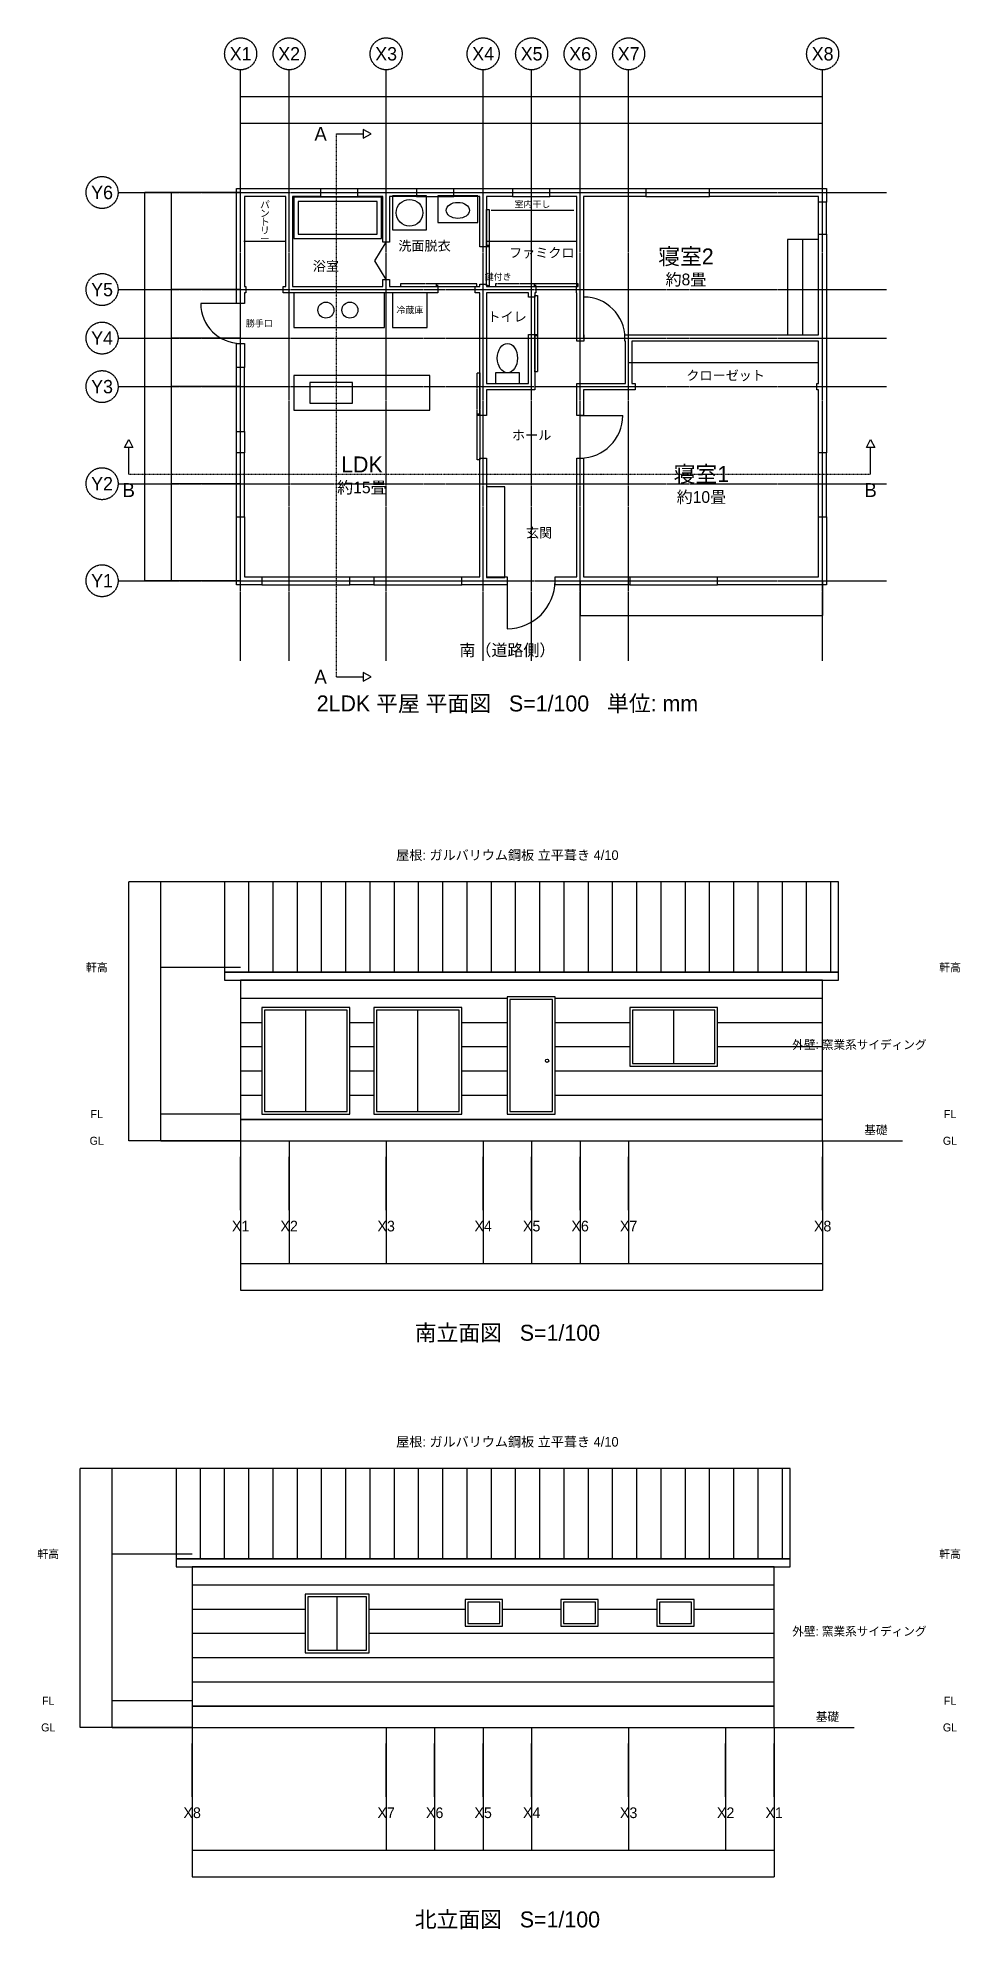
# Model space of a CAD drawing. Header units: millimetres. Extents: x -3806 to 42710, y -25289 to 10180.
# Drawn here: x -3806 to 13501, y -25283 to 10180 of the extents above; entities that cross this region are included whole.
import ezdxf
from ezdxf.enums import TextEntityAlignment as Align

# ---------------------------------------------------------------- set-up
doc = ezdxf.new("R2010")
doc.units = ezdxf.units.MM
for name, pattern in [('CENTER', [50.800000000000004, 31.75, -6.35, 6.35, -6.35]), ('DASHDOT', [25.4, 12.7, -6.35, 0, -6.35]), ('DASHED', [19.049999999999997, 12.7, -6.35])]:
    doc.linetypes.add(name, pattern=pattern)
for name, color, linetype in [('DIM', 2, 'CONTINUOUS'), ('DOOR', 3, 'CONTINUOUS'), ('ELEV', 7, 'CONTINUOUS'), ('ELEV_DETAIL', 8, 'CONTINUOUS'), ('ELEV_WINDOW', 4, 'CONTINUOUS'), ('FIXTURE', 8, 'CONTINUOUS'), ('GRID', 1, 'CENTER'), ('SECT_VIEW', 8, 'CONTINUOUS'), ('TEXT', 7, 'CONTINUOUS'), ('WALL', 7, 'CONTINUOUS'), ('WINDOW', 4, 'CONTINUOUS')]:
    doc.layers.add(name, color=color, linetype=linetype)
doc.styles.add('kst32b', font='kst32b')
doc.dimstyles.get("Standard").update_dxf_attribs({"dimtxt": 0.25, "dimasz": 0.175, "dimexe": 0.375, "dimexo": 0.125, "dimgap": 0.1, "dimtad": 0, "dimtoh": 1, "dimlfac": 100, "dimzin": 12, "dimdsep": 46, "dimcen": 0.09, "dimazin": 3, "dimtfac": 1, "dimtdec": 4, "dimtofl": 0, "dimtmove": 0, "dimatfit": 3, "dimfxl": 1, "dimtolj": 1, "dimtzin": 0, "dimarcsym": 0})

# ---------------------------------------------------------------- blocks, each defined once
blk = doc.blocks.new('*D1')
at = {"layer": 'DIM', "color": 0, "linetype": 'ByBlock', "lineweight": -2}
for p, q in [((7.654042494670958e-18, 7280.125), (2.296212748401287e-17, 8580.375)), ((0, 8580), (910, 8580)), ((910, 7280.125), (910, 8580.375))]:
    blk.add_line(p, q, dxfattribs=at)
for points in [[(0, 8580), (0.175, 8580.029139926044), (0.175, 8579.970860073956)], [(910, 8580), (909.825, 8579.970860073956), (909.825, 8580.029139926044)]]:
    blk.add_solid(points, dxfattribs=at)
at = {"layer": 'DIM', "color": 0, "linetype": 'CONTINUOUS', "lineweight": -2, "insert": (455, 8740), "char_height": 0.25, "width": 0.4444444444444754, "attachment_point": 5}
blk.add_mtext('910', dxfattribs=at)
blk = doc.blocks.new('*D2')
at = {"layer": 'DIM', "color": 0, "linetype": 'ByBlock', "lineweight": -2}
for p, q in [((910, 7280.125), (910, 8580.375)), ((910, 8580), (2730, 8580)), ((2730, 7280.125), (2730, 8580.375))]:
    blk.add_line(p, q, dxfattribs=at)
for points in [[(910, 8580), (910.175, 8580.029139926044), (910.175, 8579.970860073956)], [(2730, 8580), (2729.825, 8579.970860073956), (2729.825, 8580.029139926044)]]:
    blk.add_solid(points, dxfattribs=at)
at = {"layer": 'DIM', "color": 0, "linetype": 'CONTINUOUS', "lineweight": -2, "insert": (1820, 8740), "char_height": 0.25, "width": 0.7361111111111112, "attachment_point": 5}
blk.add_mtext('1,820', dxfattribs=at)
blk = doc.blocks.new('*D3')
at = {"layer": 'DIM', "color": 0, "linetype": 'ByBlock', "lineweight": -2}
for p, q in [((2730, 7280.125), (2730, 8580.375)), ((2730, 8580), (4550, 8580)), ((4550, 7280.125), (4550, 8580.375))]:
    blk.add_line(p, q, dxfattribs=at)
for points in [[(2730, 8580), (2730.175, 8580.029139926044), (2730.175, 8579.970860073956)], [(4550, 8580), (4549.825, 8579.970860073956), (4549.825, 8580.029139926044)]]:
    blk.add_solid(points, dxfattribs=at)
at = {"layer": 'DIM', "color": 0, "linetype": 'CONTINUOUS', "lineweight": -2, "insert": (3640, 8740), "char_height": 0.25, "width": 0.7361111111111112, "attachment_point": 5}
blk.add_mtext('1,820', dxfattribs=at)
blk = doc.blocks.new('*D4')
at = {"layer": 'DIM', "color": 0, "linetype": 'ByBlock', "lineweight": -2}
for p, q in [((4550, 7280.125), (4550, 8580.375)), ((4550, 8580), (5460, 8580)), ((5460, 7280.125), (5460, 8580.375))]:
    blk.add_line(p, q, dxfattribs=at)
for points in [[(4550, 8580), (4550.175, 8580.029139926044), (4550.175, 8579.970860073956)], [(5460, 8580), (5459.825, 8579.970860073956), (5459.825, 8580.029139926044)]]:
    blk.add_solid(points, dxfattribs=at)
at = {"layer": 'DIM', "color": 0, "linetype": 'CONTINUOUS', "lineweight": -2, "insert": (5005, 8740), "char_height": 0.25, "width": 0.4444444444444754, "attachment_point": 5}
blk.add_mtext('910', dxfattribs=at)
blk = doc.blocks.new('*D5')
at = {"layer": 'DIM', "color": 0, "linetype": 'ByBlock', "lineweight": -2}
for p, q in [((5460, 7280.125), (5460, 8580.375)), ((5460, 8580), (6370, 8580)), ((6370, 7280.125), (6370, 8580.375))]:
    blk.add_line(p, q, dxfattribs=at)
for points in [[(5460, 8580), (5460.175, 8580.029139926044), (5460.175, 8579.970860073956)], [(6370, 8580), (6369.825, 8579.970860073956), (6369.825, 8580.029139926044)]]:
    blk.add_solid(points, dxfattribs=at)
at = {"layer": 'DIM', "color": 0, "linetype": 'CONTINUOUS', "lineweight": -2, "insert": (5915, 8740), "char_height": 0.25, "width": 0.4444444444444754, "attachment_point": 5}
blk.add_mtext('910', dxfattribs=at)
blk = doc.blocks.new('*D6')
at = {"layer": 'DIM', "color": 0, "linetype": 'ByBlock', "lineweight": -2}
for p, q in [((6370, 7280.125), (6370, 8580.375)), ((6370, 8580), (7280, 8580)), ((7280, 7280.125), (7280, 8580.375))]:
    blk.add_line(p, q, dxfattribs=at)
for points in [[(6370, 8580), (6370.175, 8580.029139926044), (6370.175, 8579.970860073956)], [(7280, 8580), (7279.825, 8579.970860073956), (7279.825, 8580.029139926044)]]:
    blk.add_solid(points, dxfattribs=at)
at = {"layer": 'DIM', "color": 0, "linetype": 'CONTINUOUS', "lineweight": -2, "insert": (6825, 8740), "char_height": 0.25, "width": 0.4444444444444754, "attachment_point": 5}
blk.add_mtext('910', dxfattribs=at)
blk = doc.blocks.new('*D7')
at = {"layer": 'DIM', "color": 0, "linetype": 'ByBlock', "lineweight": -2}
for p, q in [((-0.125, 1820), (-1300.375, 1820)), ((-1300, 0), (-1300, 1820)), ((-0.125, 1.530808498934192e-17), (-1300.375, 4.592425496802574e-17))]:
    blk.add_line(p, q, dxfattribs=at)
for points in [[(-1300, 1820), (-1299.970860073956, 1819.825), (-1300.029139926044, 1819.825)], [(-1300, 0), (-1300.029139926044, 0.175), (-1299.970860073956, 0.175)]]:
    blk.add_solid(points, dxfattribs=at)
at = {"layer": 'DIM', "color": 0, "linetype": 'CONTINUOUS', "lineweight": -2, "insert": (-1460, 910), "char_height": 0.25, "width": 0.7361111111111112, "attachment_point": 5, "rotation": 90}
blk.add_mtext('1,820', dxfattribs=at)
blk = doc.blocks.new('*D8')
at = {"layer": 'DIM', "color": 0, "linetype": 'ByBlock', "lineweight": -2}
for p, q in [((-0.125, 3640), (-1300.375, 3640)), ((-1300, 1820), (-1300, 3640)), ((-0.125, 1820), (-1300.375, 1820))]:
    blk.add_line(p, q, dxfattribs=at)
for points in [[(-1300, 3640), (-1299.970860073956, 3639.825), (-1300.029139926044, 3639.825)], [(-1300, 1820), (-1300.029139926044, 1820.175), (-1299.970860073956, 1820.175)]]:
    blk.add_solid(points, dxfattribs=at)
at = {"layer": 'DIM', "color": 0, "linetype": 'CONTINUOUS', "lineweight": -2, "insert": (-1460, 2730), "char_height": 0.25, "width": 0.7361111111111112, "attachment_point": 5, "rotation": 90}
blk.add_mtext('1,820', dxfattribs=at)
blk = doc.blocks.new('*D9')
at = {"layer": 'DIM', "color": 0, "linetype": 'ByBlock', "lineweight": -2}
for p, q in [((-0.125, 4550), (-1300.375, 4550)), ((-1300, 3640), (-1300, 4550)), ((-0.125, 3640), (-1300.375, 3640))]:
    blk.add_line(p, q, dxfattribs=at)
for points in [[(-1300, 4550), (-1299.970860073956, 4549.825), (-1300.029139926044, 4549.825)], [(-1300, 3640), (-1300.029139926044, 3640.175), (-1299.970860073956, 3640.175)]]:
    blk.add_solid(points, dxfattribs=at)
at = {"layer": 'DIM', "color": 0, "linetype": 'CONTINUOUS', "lineweight": -2, "insert": (-1460, 4095), "char_height": 0.25, "width": 0.4444444444444754, "attachment_point": 5, "rotation": 90}
blk.add_mtext('910', dxfattribs=at)
blk = doc.blocks.new('*D10')
at = {"layer": 'DIM', "color": 0, "linetype": 'ByBlock', "lineweight": -2}
for p, q in [((-0.125, 5460), (-1300.375, 5460)), ((-1300, 4550), (-1300, 5460)), ((-0.125, 4550), (-1300.375, 4550))]:
    blk.add_line(p, q, dxfattribs=at)
for points in [[(-1300, 5460), (-1299.970860073956, 5459.825), (-1300.029139926044, 5459.825)], [(-1300, 4550), (-1300.029139926044, 4550.175), (-1299.970860073956, 4550.175)]]:
    blk.add_solid(points, dxfattribs=at)
at = {"layer": 'DIM', "color": 0, "linetype": 'CONTINUOUS', "lineweight": -2, "insert": (-1460, 5005), "char_height": 0.25, "width": 0.4444444444444754, "attachment_point": 5, "rotation": 90}
blk.add_mtext('910', dxfattribs=at)
blk = doc.blocks.new('*D11')
at = {"layer": 'DIM', "color": 0, "linetype": 'ByBlock', "lineweight": -2}
for p, q in [((-0.125, 7280), (-1300.375, 7280)), ((-1300, 5460), (-1300, 7280)), ((-0.125, 5460), (-1300.375, 5460))]:
    blk.add_line(p, q, dxfattribs=at)
for points in [[(-1300, 7280), (-1299.970860073956, 7279.825), (-1300.029139926044, 7279.825)], [(-1300, 5460), (-1300.029139926044, 5460.175), (-1299.970860073956, 5460.175)]]:
    blk.add_solid(points, dxfattribs=at)
at = {"layer": 'DIM', "color": 0, "linetype": 'CONTINUOUS', "lineweight": -2, "insert": (-1460, 6370), "char_height": 0.25, "width": 0.7361111111111112, "attachment_point": 5, "rotation": 90}
blk.add_mtext('1,820', dxfattribs=at)
blk = doc.blocks.new('*D12')
at = {"layer": 'DIM', "color": 0, "linetype": 'ByBlock', "lineweight": -2}
for p, q in [((-0.125, 7280), (-1800.375, 7280)), ((-1800, 0), (-1800, 7280)), ((-0.125, 1.530808498934192e-17), (-1800.375, 4.592425496802574e-17))]:
    blk.add_line(p, q, dxfattribs=at)
for points in [[(-1800, 7280), (-1799.970860073956, 7279.825), (-1800.029139926044, 7279.825)], [(-1800, 0), (-1800.029139926044, 0.175), (-1799.970860073956, 0.175)]]:
    blk.add_solid(points, dxfattribs=at)
at = {"layer": 'DIM', "color": 0, "linetype": 'CONTINUOUS', "lineweight": -2, "insert": (-1960, 3640), "char_height": 0.25, "width": 0.7916666666666665, "attachment_point": 5, "rotation": 90}
blk.add_mtext('7,280', dxfattribs=at)
blk = doc.blocks.new('*D13')
at = {"layer": 'DIM', "color": 0, "linetype": 'ByBlock', "lineweight": -2}
for p, q in [((-2.296212748401287e-17, -10500.125), (-6.888638245203862e-17, -12800.375)), ((910, -10500.125), (910, -12800.375)), ((0, -12800), (910, -12800))]:
    blk.add_line(p, q, dxfattribs=at)
for points in [[(0, -12800), (0.175, -12799.97086007396), (0.175, -12800.02913992604)], [(910, -12800), (909.825, -12800.02913992604), (909.825, -12799.97086007396)]]:
    blk.add_solid(points, dxfattribs=at)
at = {"layer": 'DIM', "color": 0, "linetype": 'CONTINUOUS', "lineweight": -2, "insert": (455, -12640), "char_height": 0.25, "width": 0.4444444444444754, "attachment_point": 5}
blk.add_mtext('910', dxfattribs=at)
blk = doc.blocks.new('*D14')
at = {"layer": 'DIM', "color": 0, "linetype": 'ByBlock', "lineweight": -2}
for p, q in [((910, -10500.125), (910, -12800.375)), ((2730, -10500.125), (2730, -12800.375)), ((910, -12800), (2730, -12800))]:
    blk.add_line(p, q, dxfattribs=at)
for points in [[(910, -12800), (910.175, -12799.97086007396), (910.175, -12800.02913992604)], [(2730, -12800), (2729.825, -12800.02913992604), (2729.825, -12799.97086007396)]]:
    blk.add_solid(points, dxfattribs=at)
at = {"layer": 'DIM', "color": 0, "linetype": 'CONTINUOUS', "lineweight": -2, "insert": (1820, -12640), "char_height": 0.25, "width": 0.7361111111111112, "attachment_point": 5}
blk.add_mtext('1,820', dxfattribs=at)
blk = doc.blocks.new('*D15')
at = {"layer": 'DIM', "color": 0, "linetype": 'ByBlock', "lineweight": -2}
for p, q in [((2730, -10500.125), (2730, -12800.375)), ((4550, -10500.125), (4550, -12800.375)), ((2730, -12800), (4550, -12800))]:
    blk.add_line(p, q, dxfattribs=at)
for points in [[(2730, -12800), (2730.175, -12799.97086007396), (2730.175, -12800.02913992604)], [(4550, -12800), (4549.825, -12800.02913992604), (4549.825, -12799.97086007396)]]:
    blk.add_solid(points, dxfattribs=at)
at = {"layer": 'DIM', "color": 0, "linetype": 'CONTINUOUS', "lineweight": -2, "insert": (3640, -12640), "char_height": 0.25, "width": 0.7361111111111112, "attachment_point": 5}
blk.add_mtext('1,820', dxfattribs=at)
blk = doc.blocks.new('*D16')
at = {"layer": 'DIM', "color": 0, "linetype": 'ByBlock', "lineweight": -2}
for p, q in [((4550, -10500.125), (4550, -12800.375)), ((5460, -10500.125), (5460, -12800.375)), ((4550, -12800), (5460, -12800))]:
    blk.add_line(p, q, dxfattribs=at)
for points in [[(4550, -12800), (4550.175, -12799.97086007396), (4550.175, -12800.02913992604)], [(5460, -12800), (5459.825, -12800.02913992604), (5459.825, -12799.97086007396)]]:
    blk.add_solid(points, dxfattribs=at)
at = {"layer": 'DIM', "color": 0, "linetype": 'CONTINUOUS', "lineweight": -2, "insert": (5005, -12640), "char_height": 0.25, "width": 0.4444444444444754, "attachment_point": 5}
blk.add_mtext('910', dxfattribs=at)
blk = doc.blocks.new('*D17')
at = {"layer": 'DIM', "color": 0, "linetype": 'ByBlock', "lineweight": -2}
for p, q in [((5460, -10500.125), (5460, -12800.375)), ((6370, -10500.125), (6370, -12800.375)), ((5460, -12800), (6370, -12800))]:
    blk.add_line(p, q, dxfattribs=at)
for points in [[(5460, -12800), (5460.175, -12799.97086007396), (5460.175, -12800.02913992604)], [(6370, -12800), (6369.825, -12800.02913992604), (6369.825, -12799.97086007396)]]:
    blk.add_solid(points, dxfattribs=at)
at = {"layer": 'DIM', "color": 0, "linetype": 'CONTINUOUS', "lineweight": -2, "insert": (5915, -12640), "char_height": 0.25, "width": 0.4444444444444754, "attachment_point": 5}
blk.add_mtext('910', dxfattribs=at)
blk = doc.blocks.new('*D18')
at = {"layer": 'DIM', "color": 0, "linetype": 'ByBlock', "lineweight": -2}
for p, q in [((6370, -10500.125), (6370, -12800.375)), ((7280, -10500.125), (7280, -12800.375)), ((6370, -12800), (7280, -12800))]:
    blk.add_line(p, q, dxfattribs=at)
for points in [[(6370, -12800), (6370.175, -12799.97086007396), (6370.175, -12800.02913992604)], [(7280, -12800), (7279.825, -12800.02913992604), (7279.825, -12799.97086007396)]]:
    blk.add_solid(points, dxfattribs=at)
at = {"layer": 'DIM', "color": 0, "linetype": 'CONTINUOUS', "lineweight": -2, "insert": (6825, -12640), "char_height": 0.25, "width": 0.4444444444444754, "attachment_point": 5}
blk.add_mtext('910', dxfattribs=at)
blk = doc.blocks.new('*D19')
at = {"layer": 'DIM', "color": 0, "linetype": 'ByBlock', "lineweight": -2}
for p, q in [((-0.125, -10000), (-1500.375, -10000)), ((-1500, -10500), (-1500, -10000)), ((-0.125, -10500), (-1500.375, -10500))]:
    blk.add_line(p, q, dxfattribs=at)
for points in [[(-1500, -10000), (-1499.970860073956, -10000.175), (-1500.029139926044, -10000.175)], [(-1500, -10500), (-1500.029139926044, -10499.825), (-1499.970860073956, -10499.825)]]:
    blk.add_solid(points, dxfattribs=at)
at = {"layer": 'DIM', "color": 0, "linetype": 'CONTINUOUS', "lineweight": -2, "insert": (-1660.375, -10250), "char_height": 0.25, "width": 0.5000000000000155, "attachment_point": 5, "rotation": 90}
blk.add_mtext('500', dxfattribs=at)
blk = doc.blocks.new('*D20')
at = {"layer": 'DIM', "color": 0, "linetype": 'ByBlock', "lineweight": -2}
for p, q in [((-0.125, -7250), (-1500.375, -7250)), ((-1500, -10000), (-1500, -7250)), ((-0.125, -10000), (-1500.375, -10000))]:
    blk.add_line(p, q, dxfattribs=at)
for points in [[(-1500, -7250), (-1499.970860073956, -7250.175), (-1500.029139926044, -7250.175)], [(-1500, -10000), (-1500.029139926044, -9999.825), (-1499.970860073956, -9999.825)]]:
    blk.add_solid(points, dxfattribs=at)
at = {"layer": 'DIM', "color": 0, "linetype": 'CONTINUOUS', "lineweight": -2, "insert": (-1660, -8625), "char_height": 0.25, "width": 0.7916666666666821, "attachment_point": 5, "rotation": 90}
blk.add_mtext('2,750', dxfattribs=at)
blk = doc.blocks.new('*D21')
at = {"layer": 'DIM', "color": 0, "linetype": 'ByBlock', "lineweight": -2}
for p, q in [((-0.125, -5644), (-1500.375, -5644)), ((-1500, -7250), (-1500, -5644)), ((-0.125, -7250), (-1500.375, -7250))]:
    blk.add_line(p, q, dxfattribs=at)
for points in [[(-1500, -5644), (-1499.970860073956, -5644.175), (-1500.029139926044, -5644.175)], [(-1500, -7250), (-1500.029139926044, -7249.825), (-1499.970860073956, -7249.825)]]:
    blk.add_solid(points, dxfattribs=at)
at = {"layer": 'DIM', "color": 0, "linetype": 'CONTINUOUS', "lineweight": -2, "insert": (-1660, -6447), "char_height": 0.25, "width": 0.7361111111111422, "attachment_point": 5, "rotation": 90}
blk.add_mtext('1,606', dxfattribs=at)
blk = doc.blocks.new('*D22')
at = {"layer": 'DIM', "color": 0, "linetype": 'ByBlock', "lineweight": -2}
for p, q in [((-0.125, -5644), (-2100.375, -5644)), ((-2100, -10500), (-2100, -5644)), ((-0.125, -10500), (-2100.375, -10500))]:
    blk.add_line(p, q, dxfattribs=at)
for points in [[(-2100, -5644), (-2099.970860073956, -5644.175), (-2100.029139926044, -5644.175)], [(-2100, -10500), (-2100.029139926044, -10499.825), (-2099.970860073956, -10499.825)]]:
    blk.add_solid(points, dxfattribs=at)
at = {"layer": 'DIM', "color": 0, "linetype": 'CONTINUOUS', "lineweight": -2, "insert": (-2260, -8072), "char_height": 0.25, "width": 0.8194444444444755, "attachment_point": 5, "rotation": 90}
blk.add_mtext('4,856', dxfattribs=at)
blk = doc.blocks.new('*D23')
at = {"layer": 'DIM', "color": 0, "linetype": 'ByBlock', "lineweight": -2}
for p, q in [((2730, -21500.125), (2730, -23800.375)), ((3640, -21500.125), (3640, -23800.375)), ((2730, -23800), (3640, -23800))]:
    blk.add_line(p, q, dxfattribs=at)
for points in [[(2730, -23800), (2730.175, -23799.97086007395), (2730.175, -23800.02913992605)], [(3640, -23800), (3639.825, -23800.02913992605), (3639.825, -23799.97086007395)]]:
    blk.add_solid(points, dxfattribs=at)
at = {"layer": 'DIM', "color": 0, "linetype": 'CONTINUOUS', "lineweight": -2, "insert": (3185, -23640), "char_height": 0.25, "width": 0.4444444444444754, "attachment_point": 5}
blk.add_mtext('910', dxfattribs=at)
blk = doc.blocks.new('*D24')
at = {"layer": 'DIM', "color": 0, "linetype": 'ByBlock', "lineweight": -2}
for p, q in [((3640, -21500.125), (3640, -23800.375)), ((4550, -21500.125), (4550, -23800.375)), ((3640, -23800), (4550, -23800))]:
    blk.add_line(p, q, dxfattribs=at)
for points in [[(3640, -23800), (3640.175, -23799.97086007395), (3640.175, -23800.02913992605)], [(4550, -23800), (4549.825, -23800.02913992605), (4549.825, -23799.97086007395)]]:
    blk.add_solid(points, dxfattribs=at)
at = {"layer": 'DIM', "color": 0, "linetype": 'CONTINUOUS', "lineweight": -2, "insert": (4095, -23640), "char_height": 0.25, "width": 0.4444444444444754, "attachment_point": 5}
blk.add_mtext('910', dxfattribs=at)
blk = doc.blocks.new('*D25')
at = {"layer": 'DIM', "color": 0, "linetype": 'ByBlock', "lineweight": -2}
for p, q in [((4550, -21500.125), (4550, -23800.375)), ((5460, -21500.125), (5460, -23800.375)), ((4550, -23800), (5460, -23800))]:
    blk.add_line(p, q, dxfattribs=at)
for points in [[(4550, -23800), (4550.175, -23799.97086007395), (4550.175, -23800.02913992605)], [(5460, -23800), (5459.825, -23800.02913992605), (5459.825, -23799.97086007395)]]:
    blk.add_solid(points, dxfattribs=at)
at = {"layer": 'DIM', "color": 0, "linetype": 'CONTINUOUS', "lineweight": -2, "insert": (5005, -23640), "char_height": 0.25, "width": 0.4444444444444754, "attachment_point": 5}
blk.add_mtext('910', dxfattribs=at)
blk = doc.blocks.new('*D26')
at = {"layer": 'DIM', "color": 0, "linetype": 'ByBlock', "lineweight": -2}
for p, q in [((5460, -21500.125), (5460, -23800.375)), ((7280, -21500.125), (7280, -23800.375)), ((5460, -23800), (7280, -23800))]:
    blk.add_line(p, q, dxfattribs=at)
for points in [[(5460, -23800), (5460.175, -23799.97086007395), (5460.175, -23800.02913992605)], [(7280, -23800), (7279.825, -23800.02913992605), (7279.825, -23799.97086007395)]]:
    blk.add_solid(points, dxfattribs=at)
at = {"layer": 'DIM', "color": 0, "linetype": 'CONTINUOUS', "lineweight": -2, "insert": (6370, -23640), "char_height": 0.25, "width": 0.7361111111111112, "attachment_point": 5}
blk.add_mtext('1,820', dxfattribs=at)
blk = doc.blocks.new('*D27')
at = {"layer": 'DIM', "color": 0, "linetype": 'ByBlock', "lineweight": -2}
for p, q in [((7280, -21500.125), (7280, -23800.375)), ((9100, -21500.125), (9100, -23800.375)), ((7280, -23800), (9100, -23800))]:
    blk.add_line(p, q, dxfattribs=at)
for points in [[(7280, -23800), (7280.175, -23799.97086007395), (7280.175, -23800.02913992605)], [(9100, -23800), (9099.825, -23800.02913992605), (9099.825, -23799.97086007395)]]:
    blk.add_solid(points, dxfattribs=at)
at = {"layer": 'DIM', "color": 0, "linetype": 'CONTINUOUS', "lineweight": -2, "insert": (8190, -23640), "char_height": 0.25, "width": 0.7361111111111112, "attachment_point": 5}
blk.add_mtext('1,820', dxfattribs=at)
blk = doc.blocks.new('*D28')
at = {"layer": 'DIM', "color": 0, "linetype": 'ByBlock', "lineweight": -2}
for p, q in [((9100, -21500.125), (9100, -23800.375)), ((10010, -21500.125), (10010, -23800.375)), ((9100, -23800), (10010, -23800))]:
    blk.add_line(p, q, dxfattribs=at)
for points in [[(9100, -23800), (9100.175, -23799.97086007395), (9100.175, -23800.02913992605)], [(10010, -23800), (10009.825, -23800.02913992605), (10009.825, -23799.97086007395)]]:
    blk.add_solid(points, dxfattribs=at)
at = {"layer": 'DIM', "color": 0, "linetype": 'CONTINUOUS', "lineweight": -2, "insert": (9555, -23640), "char_height": 0.25, "width": 0.4444444444444754, "attachment_point": 5}
blk.add_mtext('910', dxfattribs=at)
blk = doc.blocks.new('*D71')
at = {"layer": 'DIM', "color": 0, "linetype": 'ByBlock', "lineweight": -2}
for p, q in [((-910.125, -21000), (-2410.375, -21000)), ((-2410, -21500), (-2410, -21000)), ((-910.125, -21500), (-2410.375, -21500))]:
    blk.add_line(p, q, dxfattribs=at)
for points in [[(-2410, -21000), (-2409.970860073956, -21000.175), (-2410.029139926044, -21000.175)], [(-2410, -21500), (-2410.029139926044, -21499.825), (-2409.970860073956, -21499.825)]]:
    blk.add_solid(points, dxfattribs=at)
at = {"layer": 'DIM', "color": 0, "linetype": 'CONTINUOUS', "lineweight": -2, "insert": (-2410.225, -21250), "char_height": 0.25, "width": 0.5000000000000155, "attachment_point": 5, "rotation": 90}
blk.add_mtext('500', dxfattribs=at)
blk = doc.blocks.new('*D72')
at = {"layer": 'DIM', "color": 0, "linetype": 'ByBlock', "lineweight": -2}
for p, q in [((-910.125, -18250), (-2410.375, -18250)), ((-2410, -21000), (-2410, -18250)), ((-910.125, -21000), (-2410.375, -21000))]:
    blk.add_line(p, q, dxfattribs=at)
for points in [[(-2410, -18250), (-2409.970860073956, -18250.175), (-2410.029139926044, -18250.175)], [(-2410, -21000), (-2410.029139926044, -20999.825), (-2409.970860073956, -20999.825)]]:
    blk.add_solid(points, dxfattribs=at)
at = {"layer": 'DIM', "color": 0, "linetype": 'CONTINUOUS', "lineweight": -2, "insert": (-2410.225, -19625), "char_height": 0.25, "width": 0.7916666666666821, "attachment_point": 5, "rotation": 90}
blk.add_mtext('2,750', dxfattribs=at)
blk = doc.blocks.new('*D73')
at = {"layer": 'DIM', "color": 0, "linetype": 'ByBlock', "lineweight": -2}
for p, q in [((-910.125, -16644), (-2410.375, -16644)), ((-2410, -18250), (-2410, -16644)), ((-910.125, -18250), (-2410.375, -18250))]:
    blk.add_line(p, q, dxfattribs=at)
for points in [[(-2410, -16644), (-2409.970860073956, -16644.175), (-2410.029139926044, -16644.175)], [(-2410, -18250), (-2410.029139926044, -18249.825), (-2409.970860073956, -18249.825)]]:
    blk.add_solid(points, dxfattribs=at)
at = {"layer": 'DIM', "color": 0, "linetype": 'CONTINUOUS', "lineweight": -2, "insert": (-2410.225, -17447), "char_height": 0.25, "width": 0.7361111111111422, "attachment_point": 5, "rotation": 90}
blk.add_mtext('1,606', dxfattribs=at)
blk = doc.blocks.new('*D74')
at = {"layer": 'DIM', "color": 0, "linetype": 'ByBlock', "lineweight": -2}
for p, q in [((-910.125, -16644), (-3010.375, -16644)), ((-3010, -21500), (-3010, -16644)), ((-910.125, -21500), (-3010.375, -21500))]:
    blk.add_line(p, q, dxfattribs=at)
for points in [[(-3010, -16644), (-3009.970860073956, -16644.175), (-3010.029139926044, -16644.175)], [(-3010, -21500), (-3010.029139926044, -21499.825), (-3009.970860073956, -21499.825)]]:
    blk.add_solid(points, dxfattribs=at)
at = {"layer": 'DIM', "color": 0, "linetype": 'CONTINUOUS', "lineweight": -2, "insert": (-3010.225, -19072), "char_height": 0.25, "width": 0.8194444444444755, "attachment_point": 5, "rotation": 90}
blk.add_mtext('4,856', dxfattribs=at)
blk = doc.blocks.new('*D75')
at = {"layer": 'DIM', "color": 0, "linetype": 'ByBlock', "lineweight": -2}
for p, q in [((7280, 7280.125), (7280, 8580.375)), ((7280, 8580), (10920, 8580)), ((10920, 7280.125), (10920, 8580.375))]:
    blk.add_line(p, q, dxfattribs=at)
for points in [[(7280, 8580), (7280.175, 8580.029139926044), (7280.175, 8579.970860073956)], [(10920, 8580), (10919.825, 8579.970860073956), (10919.825, 8580.029139926044)]]:
    blk.add_solid(points, dxfattribs=at)
at = {"layer": 'DIM', "color": 0, "linetype": 'CONTINUOUS', "lineweight": -2, "insert": (9100, 8580.225), "char_height": 0.25, "width": 0.8194444444444753, "attachment_point": 5}
blk.add_mtext('3,640', dxfattribs=at)
blk = doc.blocks.new('*D76')
at = {"layer": 'DIM', "color": 0, "linetype": 'ByBlock', "lineweight": -2}
for p, q in [((7.654042494670958e-18, 7280.125), (2.296212748401287e-17, 9080.375)), ((0, 9080), (10920, 9080)), ((10920, 7280.125), (10920, 9080.375))]:
    blk.add_line(p, q, dxfattribs=at)
for points in [[(0, 9080), (0.175, 9080.029139926044), (0.175, 9079.970860073956)], [(10920, 9080), (10919.825, 9079.970860073956), (10919.825, 9080.029139926044)]]:
    blk.add_solid(points, dxfattribs=at)
at = {"layer": 'DIM', "color": 0, "linetype": 'CONTINUOUS', "lineweight": -2, "insert": (5460, 9080.225), "char_height": 0.25, "width": 0.9305555555555711, "attachment_point": 5}
blk.add_mtext('10,920', dxfattribs=at)
blk = doc.blocks.new('*D77')
at = {"layer": 'DIM', "color": 0, "linetype": 'ByBlock', "lineweight": -2}
for p, q in [((7280, -10500.125), (7280, -12800.375)), ((10920, -10500.125), (10920, -12800.375)), ((7280, -12800), (10920, -12800))]:
    blk.add_line(p, q, dxfattribs=at)
for points in [[(7280, -12800), (7280.175, -12799.97086007396), (7280.175, -12800.02913992604)], [(10920, -12800), (10919.825, -12800.02913992604), (10919.825, -12799.97086007396)]]:
    blk.add_solid(points, dxfattribs=at)
at = {"layer": 'DIM', "color": 0, "linetype": 'CONTINUOUS', "lineweight": -2, "insert": (9100, -12799.775), "char_height": 0.25, "width": 0.8194444444444753, "attachment_point": 5}
blk.add_mtext('3,640', dxfattribs=at)
blk = doc.blocks.new('*D78')
at = {"layer": 'DIM', "color": 0, "linetype": 'ByBlock', "lineweight": -2}
for p, q in [((-2.296212748401287e-17, -10500.125), (-6.888638245203862e-17, -13300.375)), ((10920, -10500.125), (10920, -13300.375)), ((0, -13300), (10920, -13300))]:
    blk.add_line(p, q, dxfattribs=at)
for points in [[(0, -13300), (0.175, -13299.97086007396), (0.175, -13300.02913992604)], [(10920, -13300), (10919.825, -13300.02913992604), (10919.825, -13299.97086007396)]]:
    blk.add_solid(points, dxfattribs=at)
at = {"layer": 'DIM', "color": 0, "linetype": 'CONTINUOUS', "lineweight": -2, "insert": (5460, -13299.775), "char_height": 0.25, "width": 0.9305555555555711, "attachment_point": 5}
blk.add_mtext('10,920', dxfattribs=at)
blk = doc.blocks.new('*D79')
at = {"layer": 'DIM', "color": 0, "linetype": 'ByBlock', "lineweight": -2}
for p, q in [((-910, -21500.125), (-910, -23800.375)), ((2730, -21500.125), (2730, -23800.375)), ((-910, -23800), (2730, -23800))]:
    blk.add_line(p, q, dxfattribs=at)
for points in [[(-910, -23800), (-909.825, -23799.97086007395), (-909.825, -23800.02913992605)], [(2730, -23800), (2729.825, -23800.02913992605), (2729.825, -23799.97086007395)]]:
    blk.add_solid(points, dxfattribs=at)
at = {"layer": 'DIM', "color": 0, "linetype": 'CONTINUOUS', "lineweight": -2, "insert": (910, -23799.775), "char_height": 0.25, "width": 0.8194444444444753, "attachment_point": 5}
blk.add_mtext('3,640', dxfattribs=at)
blk = doc.blocks.new('*D80')
at = {"layer": 'DIM', "color": 0, "linetype": 'ByBlock', "lineweight": -2}
for p, q in [((-910, -21500.125), (-910, -24300.375)), ((10010, -21500.125), (10010, -24300.375)), ((-910, -24300), (10010, -24300))]:
    blk.add_line(p, q, dxfattribs=at)
for points in [[(-910, -24300), (-909.825, -24299.97086007395), (-909.825, -24300.02913992605)], [(10010, -24300), (10009.825, -24300.02913992605), (10009.825, -24299.97086007395)]]:
    blk.add_solid(points, dxfattribs=at)
at = {"layer": 'DIM', "color": 0, "linetype": 'CONTINUOUS', "lineweight": -2, "insert": (4550, -24299.775), "char_height": 0.25, "width": 0.9305555555555711, "attachment_point": 5}
blk.add_mtext('10,920', dxfattribs=at)
blk = doc.blocks.new('*D83')
at = {"layer": 'DIM', "color": 0, "linetype": 'ByBlock', "lineweight": -2}
for p, q in [((6370, -0.125), (6370, -650.375)), ((10920, -0.125), (10920, -650.375)), ((6370, -650), (10920, -650))]:
    blk.add_line(p, q, dxfattribs=at)
for points in [[(6370, -650), (6370.175, -649.9708600739559), (6370.175, -650.0291399260441)], [(10920, -650), (10919.825, -650.0291399260441), (10919.825, -649.9708600739559)]]:
    blk.add_solid(points, dxfattribs=at)
at = {"layer": 'DIM', "color": 0, "linetype": 'CONTINUOUS', "lineweight": -2, "insert": (8645, -649.775), "char_height": 0.25, "width": 0.8194444444444755, "attachment_point": 5}
blk.add_mtext('4,550', dxfattribs=at)

msp = doc.modelspace()

# ---------------------------------------------------------------- linework, layer by layer
at = {"layer": 'DOOR'}
for p, q in [((6440, 4550), (6440, 5320)), ((0, 5200), (-750, 5200)), ((6370, 3100), (7170, 3100)), ((5000, 0), (5000, -900))]:
    msp.add_line(p, q, dxfattribs=at)
at = {"layer": 'DOOR', "linetype": 'DASHED'}
for points in [[(4610, 6260), (4610, 6960), (4660, 6960), (4660, 6260)], [(3000, 5520), (3700, 5520), (3700, 5570), (3000, 5570)], [(4780, 5520), (5540, 5520), (5540, 5570), (4780, 5570)], [(5520, 3920), (5520, 4620), (5570, 4620), (5570, 3920)], [(4440, 3100), (4440, 3900), (4490, 3900), (4490, 3100)]]:
    msp.add_lwpolyline(points, close=True, dxfattribs=at)
at = {"layer": 'DOOR'}
msp.add_lwpolyline([(2730, 5650), (2520, 6000), (2730, 6350)], dxfattribs=at)
at = {"layer": 'DOOR', "linetype": 'CONTINUOUS'}
for points in [[(4610, 5530), (4610, 6290), (4660, 6290), (4660, 5530)], [(3670, 5520), (4430, 5520), (4430, 5570), (3670, 5570)], [(5510, 5520), (6330, 5520), (6330, 5570), (5510, 5570)], [(5520, 4590), (5520, 5350), (5570, 5350), (5570, 4590)], [(4440, 2270), (4440, 3130), (4490, 3130), (4490, 2270)]]:
    msp.add_lwpolyline(points, close=True, dxfattribs=at)
at = {"layer": 'DOOR'}
for centre, radius, start, end in [((6440, 4550), 770, 0, 90), ((0, 5200), 750, 180, 270), ((6370, 3100), 800, 270, 360), ((5000, 0), 900, 270, 360)]:
    msp.add_arc(centre, radius, start, end, dxfattribs=at)
at = {"layer": 'ELEV'}
for p, q in [((-1500, -10500), (12420, -10500)), ((-2410, -21500), (11510, -21500))]:
    msp.add_line(p, q, dxfattribs=at)
for points in [[(-300, -7340), (11220, -7340), (11220, -5644), (-300, -5644)], [(-300, -7490), (11220, -7490), (11220, -7340), (-300, -7340)], [(0, -10100), (10920, -10100), (10920, -7490), (0, -7490)], [(0, -10500), (10920, -10500), (10920, -10100), (0, -10100)], [(-1210, -18340), (10310, -18340), (10310, -16644), (-1210, -16644)], [(-1210, -18490), (10310, -18490), (10310, -18340), (-1210, -18340)], [(-910, -21100), (10010, -21100), (10010, -18490), (-910, -18490)], [(-910, -21500), (10010, -21500), (10010, -21100), (-910, -21100)]]:
    msp.add_lwpolyline(points, close=True, dxfattribs=at)
at = {"layer": 'ELEV_DETAIL'}
for p, q in [((155, -7340), (155, -5644)), ((610, -7340), (610, -5644)), ((1065, -7340), (1065, -5644)), ((1520, -7340), (1520, -5644)), ((1975, -7340), (1975, -5644)), ((2430, -7340), (2430, -5644)), ((2885, -7340), (2885, -5644)), ((3340, -7340), (3340, -5644)), ((3795, -7340), (3795, -5644)), ((4250, -7340), (4250, -5644)), ((4705, -7340), (4705, -5644)), ((5160, -7340), (5160, -5644)), ((5615, -7340), (5615, -5644)), ((6070, -7340), (6070, -5644)), ((6525, -7340), (6525, -5644)), ((6980, -7340), (6980, -5644)), ((7435, -7340), (7435, -5644)), ((7890, -7340), (7890, -5644)), ((8345, -7340), (8345, -5644)), ((8800, -7340), (8800, -5644)), ((9255, -7340), (9255, -5644)), ((9710, -7340), (9710, -5644)), ((11075, -7340), (11075, -5644)), ((0, -7825), (5000, -7825)), ((5900, -7825), (10920, -7825)), ((0, -8280), (400, -8280)), ((2050, -8280), (2500, -8280)), ((4150, -8280), (5000, -8280)), ((5900, -8280), (7300, -8280)), ((8950, -8280), (10920, -8280)), ((0, -8735), (400, -8735)), ((2050, -8735), (2500, -8735)), ((4150, -8735), (5000, -8735)), ((5900, -8735), (7300, -8735)), ((8950, -8735), (10920, -8735)), ((0, -9190), (400, -9190)), ((2050, -9190), (2500, -9190)), ((4150, -9190), (5000, -9190)), ((5900, -9190), (10920, -9190)), ((0, -9645), (400, -9645)), ((2050, -9645), (2500, -9645)), ((4150, -9645), (5000, -9645)), ((5900, -9645), (10920, -9645)), ((155, -18340), (155, -16644)), ((610, -18340), (610, -16644)), ((1065, -18340), (1065, -16644)), ((1520, -18340), (1520, -16644)), ((1975, -18340), (1975, -16644)), ((2430, -18340), (2430, -16644)), ((2885, -18340), (2885, -16644)), ((3340, -18340), (3340, -16644)), ((3795, -18340), (3795, -16644)), ((4250, -18340), (4250, -16644)), ((4705, -18340), (4705, -16644)), ((5160, -18340), (5160, -16644)), ((5615, -18340), (5615, -16644)), ((6070, -18340), (6070, -16644)), ((6525, -18340), (6525, -16644)), ((6980, -18340), (6980, -16644)), ((7435, -18340), (7435, -16644)), ((7890, -18340), (7890, -16644)), ((8345, -18340), (8345, -16644)), ((8800, -18340), (8800, -16644)), ((9255, -18340), (9255, -16644)), ((9710, -18340), (9710, -16644)), ((10165, -18340), (10165, -16644)), ((-910, -18825), (10010, -18825)), ((-910, -19280), (1210, -19280)), ((2410, -19280), (4210, -19280)), ((4910, -19280), (6010, -19280)), ((6710, -19280), (7810, -19280)), ((8510, -19280), (10010, -19280)), ((-910, -19735), (1210, -19735)), ((2410, -19735), (10010, -19735)), ((-910, -20190), (10010, -20190)), ((-910, -20645), (10010, -20645))]:
    msp.add_line(p, q, dxfattribs=at)
at = {"layer": 'ELEV_DETAIL', "color": 7}
for p, q in [((10165, -7340), (10165, -5644)), ((10620, -7340), (10620, -5644)), ((-755, -18340), (-755, -16644)), ((-300, -18340), (-300, -16644))]:
    msp.add_line(p, q, dxfattribs=at)
at = {"layer": 'ELEV_WINDOW'}
for p, q in [((1225, -9950), (1225, -8050)), ((3325, -9950), (3325, -8050)), ((8125, -9050), (8125, -8050)), ((1810, -20050), (1810, -19050))]:
    msp.add_line(p, q, dxfattribs=at)
for points in [[(5000, -10000), (5900, -10000), (5900, -7800), (5000, -7800)], [(400, -10000), (2050, -10000), (2050, -8000), (400, -8000)], [(450, -9950), (2000, -9950), (2000, -8050), (450, -8050)], [(2500, -10000), (4150, -10000), (4150, -8000), (2500, -8000)], [(2550, -9950), (4100, -9950), (4100, -8050), (2550, -8050)], [(5050, -9950), (5850, -9950), (5850, -7850), (5050, -7850)], [(7300, -9100), (8950, -9100), (8950, -8000), (7300, -8000)], [(7350, -9050), (8900, -9050), (8900, -8050), (7350, -8050)], [(1210, -20100), (2410, -20100), (2410, -19000), (1210, -19000)], [(1260, -20050), (2360, -20050), (2360, -19050), (1260, -19050)], [(4210, -19600), (4910, -19600), (4910, -19100), (4210, -19100)], [(6010, -19600), (6710, -19600), (6710, -19100), (6010, -19100)], [(7810, -19600), (8510, -19600), (8510, -19100), (7810, -19100)], [(4260, -19550), (4860, -19550), (4860, -19150), (4260, -19150)], [(6060, -19550), (6660, -19550), (6660, -19150), (6060, -19150)], [(7860, -19550), (8460, -19550), (8460, -19150), (7860, -19150)]]:
    msp.add_lwpolyline(points, close=True, dxfattribs=at)
msp.add_circle((5750, -9000), 30, dxfattribs=at)
at = {"layer": 'FIXTURE'}
for p, q in [((4700, 6950), (6250, 6950)), ((10550, 4610), (10550, 6400)), ((60, 6370), (850, 6370)), ((4610, 6370), (6310, 6370)), ((7280, 4095), (10845, 4095)), ((4610, 1820), (6310, 1820))]:
    msp.add_line(p, q, dxfattribs=at)
for points in [[(1000, 6420), (2640, 6420), (2640, 7190), (1000, 7190)], [(1080, 6500), (2560, 6500), (2560, 7110), (1080, 7110)], [(2850, 6580), (3490, 6580), (3490, 7220), (2850, 7220)], [(3700, 6720), (4450, 6720), (4450, 7220), (3700, 7220)], [(10260, 4610), (10845, 4610), (10845, 6400), (10260, 6400)], [(1000, 4750), (2700, 4750), (2700, 5400), (1000, 5400)], [(2850, 4750), (3500, 4750), (3500, 5400), (2850, 5400)], [(1000, 3200), (3550, 3200), (3550, 3850), (1000, 3850)], [(1300, 3330), (2100, 3330), (2100, 3720), (1300, 3720)], [(4780, 3700), (5230, 3700), (5230, 3900), (4780, 3900)], [(4610, 60), (4960, 60), (4960, 1760), (4610, 1760)]]:
    msp.add_lwpolyline(points, close=True, dxfattribs=at)
for centre, radius in [((3170, 6900), 250), ((1600, 5075), 150), ((2050, 5075), 150)]:
    msp.add_circle(centre, radius, dxfattribs=at)
for centre, major_axis, ratio in [((4075, 6945), (220, 0), 0.6818181818181818), ((5005, 4175), (0, 275), 0.6909090909090909)]:
    msp.add_ellipse(centre, major_axis=major_axis, ratio=ratio, dxfattribs=at)
at = {"layer": 'GRID'}
for p, q in [((0, -1500), (0, 9580)), ((910, -1500), (910, 9580)), ((2730, -1500), (2730, 9580)), ((4550, -1500), (4550, 9580)), ((5460, -1500), (5460, 9580)), ((6370, -1500), (6370, 9580)), ((7280, -1500), (7280, 9580)), ((10920, -1500), (10920, 9580)), ((-2300, 7280), (12120, 7280)), ((-2300, 5460), (12120, 5460)), ((-2300, 4550), (12120, 4550)), ((-2300, 3640), (12120, 3640)), ((-2300, 1820), (12120, 1820)), ((-2300, 0), (12120, 0)), ((0, -11800), (0, -10800)), ((910, -11800), (910, -10800)), ((2730, -11800), (2730, -10800)), ((4550, -11800), (4550, -10800)), ((5460, -11800), (5460, -10800)), ((6370, -11800), (6370, -10800)), ((7280, -11800), (7280, -10800)), ((10920, -11800), (10920, -10800)), ((-910, -22800), (-910, -21800)), ((2730, -22800), (2730, -21800)), ((3640, -22800), (3640, -21800)), ((4550, -22800), (4550, -21800)), ((5460, -22800), (5460, -21800)), ((7280, -22800), (7280, -21800)), ((9100, -22800), (9100, -21800)), ((10010, -22800), (10010, -21800))]:
    msp.add_line(p, q, dxfattribs=at)
for centre in [(0, 9880), (910, 9880), (2730, 9880), (4550, 9880), (5460, 9880), (6370, 9880), (7280, 9880), (10920, 9880), (-2600, 7280), (-2600, 5460), (-2600, 4550), (-2600, 3640), (-2600, 1820), (-2600, 0)]:
    msp.add_circle(centre, 300, dxfattribs=at)
at = {"layer": 'SECT_VIEW', "linetype": 'DASHDOT'}
for p, q in [((1800, -1800), (1800, 8380)), ((-2100, 2000), (11820, 2000))]:
    msp.add_line(p, q, dxfattribs=at)
at = {"layer": 'SECT_VIEW'}
for p, q in [((1800, 8380), (2300, 8380)), ((-2100, 2000), (-2100, 2500)), ((11820, 2000), (11820, 2500)), ((1800, -1800), (2300, -1800))]:
    msp.add_line(p, q, dxfattribs=at)
for points in [[(2300, 8300), (2450, 8380), (2300, 8460)], [(-2180, 2500), (-2100, 2650), (-2020, 2500)], [(11740, 2500), (11820, 2650), (11900, 2500)], [(2300, -1880), (2450, -1800), (2300, -1720)]]:
    msp.add_lwpolyline(points, close=True, dxfattribs=at)
at = {"layer": 'WALL'}
for points in [[(-75, 7205), (-75, 7280), (-75, 7355), (75, 7355), (1500, 7355), (1500, 7205), (970, 7205), (970, 5520), (2670, 5520), (2670, 5650), (2790, 5650), (2790, 5520), (3700, 5520), (3700, 5400), (2790, 5400), (2670, 5400), (970, 5400), (850, 5400), (800, 5400), (800, 5520), (850, 5520), (850, 7205), (75, 7205), (75, 5520), (100, 5520), (100, 5400), (75, 5400), (75, 5200), (-75, 5200)], [(3300, 7355), (3300, 7205), (2790, 7205), (2790, 6350), (2670, 6350), (2670, 7205), (2200, 7205), (2200, 7355)], [(5100, 7355), (5100, 7205), (4610, 7205), (4610, 6260), (4490, 6260), (4490, 7205), (4000, 7205), (4000, 7355)], [(7600, 7355), (7600, 7205), (6430, 7205), (6430, 5520), (6430, 5400), (6430, 4610), (6440, 4610), (6440, 4490), (6430, 4490), (6370, 4490), (6310, 4490), (6310, 4610), (6310, 5400), (6300, 5400), (6300, 5520), (6310, 5520), (6310, 7205), (5800, 7205), (5800, 7355)], [(10845, 7355), (10920, 7355), (10995, 7355), (10995, 7205), (10995, 7100), (10845, 7100), (10845, 7205), (8800, 7205), (8800, 7355)], [(10995, 2400), (10845, 2400), (10845, 3580), (10810, 3580), (10810, 3700), (10845, 3700), (10845, 4490), (7340, 4490), (7340, 3700), (7400, 3700), (7400, 3580), (7340, 3580), (7220, 3580), (6430, 3580), (6430, 3100), (6310, 3100), (6310, 3580), (6310, 3640), (6310, 3700), (6430, 3700), (7220, 3700), (7220, 4490), (7210, 4490), (7210, 4610), (7220, 4610), (7340, 4610), (10845, 4610), (10845, 6500), (10995, 6500)], [(4490, 5520), (4490, 5560), (4610, 5560), (4610, 5520), (5400, 5520), (5520, 5520), (5540, 5520), (5540, 5400), (5520, 5400), (5520, 5320), (5400, 5320), (5400, 5400), (4610, 5400), (4610, 3700), (5400, 3700), (5400, 4620), (5520, 4620), (5520, 3700), (5520, 3640), (5520, 3580), (5400, 3580), (4610, 3580), (4610, 3100), (4490, 3100), (4490, 3580), (4490, 3700), (4490, 5400), (4400, 5400), (4400, 5520)], [(-75, 4450), (75, 4450), (75, 4000), (-75, 4000)], [(-75, 2800), (75, 2800), (75, 2400), (-75, 2400)], [(4150, -75), (4150, 75), (4490, 75), (4490, 2300), (4610, 2300), (4610, 75), (5000, 75), (5000, -75)], [(5900, -75), (5900, 75), (6310, 75), (6310, 2300), (6430, 2300), (6430, 75), (7300, 75), (7300, -75)], [(75, -75), (0, -75), (-75, -75), (-75, 75), (-75, 1200), (75, 1200), (75, 75), (400, 75), (400, -75)], [(8950, -75), (8950, 75), (10845, 75), (10845, 1200), (10995, 1200), (10995, 75), (10995, 0), (10995, -75), (10845, -75)], [(2050, -75), (2050, 75), (2500, 75), (2500, -75)]]:
    msp.add_lwpolyline(points, close=True, dxfattribs=at)
at = {"layer": 'WINDOW'}
for p, q in [((1500, 7355), (2200, 7355)), ((1500, 7280), (2200, 7280)), ((1500, 7205), (2200, 7205)), ((3300, 7355), (4000, 7355)), ((3300, 7280), (4000, 7280)), ((3300, 7205), (4000, 7205)), ((5100, 7355), (5800, 7355)), ((5100, 7280), (5800, 7280)), ((5100, 7205), (5800, 7205)), ((7600, 7355), (8800, 7355)), ((7600, 7280), (8800, 7280)), ((7600, 7205), (8800, 7205)), ((10845, 6500), (10845, 7100)), ((10920, 6500), (10920, 7100)), ((10995, 6500), (10995, 7100)), ((-75, 2800), (-75, 4000)), ((0, 2800), (0, 4000)), ((75, 2800), (75, 4000)), ((-75, 1200), (-75, 2400)), ((0, 1200), (0, 2400)), ((75, 1200), (75, 2400)), ((10845, 1200), (10845, 2400)), ((10920, 1200), (10920, 2400)), ((10995, 1200), (10995, 2400)), ((400, 75), (2050, 75)), ((400, 0), (2050, 0)), ((2500, 75), (4150, 75)), ((2500, 0), (4150, 0)), ((7300, 75), (8950, 75)), ((7300, 0), (8950, 0)), ((400, -75), (2050, -75)), ((2500, -75), (4150, -75)), ((7300, -75), (8950, -75))]:
    msp.add_line(p, q, dxfattribs=at)

# ---------------------------------------------------------------- texts
at = {"layer": 'FIXTURE', "style": 'kst32b'}
for s, p in [('室内干し', (5475, 7060)), ('鍵付き', (4830, 5700)), ('冷蔵庫', (3175, 5075)), ('勝手口', (350, 4825))]:
    msp.add_text(s, height=120, dxfattribs=at).set_placement(p, align=Align.MIDDLE_CENTER)
at = {"layer": 'GRID', "style": 'kst32b'}
for s, height, p in [('X1', 250, (0, 9880)), ('X2', 250, (910, 9880)), ('X3', 250, (2730, 9880)), ('X4', 250, (4550, 9880)), ('X5', 250, (5460, 9880)), ('X6', 250, (6370, 9880)), ('X7', 250, (7280, 9880)), ('X8', 250, (10920, 9880)), ('Y6', 250, (-2600, 7280)), ('Y5', 250, (-2600, 5460)), ('Y4', 250, (-2600, 4550)), ('Y3', 250, (-2600, 3640)), ('Y2', 250, (-2600, 1820)), ('Y1', 250, (-2600, 0)), ('X1', 200, (0, -12100)), ('X2', 200, (910, -12100)), ('X3', 200, (2730, -12100)), ('X4', 200, (4550, -12100)), ('X5', 200, (5460, -12100)), ('X6', 200, (6370, -12100)), ('X7', 200, (7280, -12100)), ('X8', 200, (10920, -12100)), ('X8', 200, (-910, -23100)), ('X7', 200, (2730, -23100)), ('X6', 200, (3640, -23100)), ('X5', 200, (4550, -23100)), ('X4', 200, (5460, -23100)), ('X3', 200, (7280, -23100)), ('X2', 200, (9100, -23100)), ('X1', 200, (10010, -23100))]:
    msp.add_text(s, height=height, dxfattribs=at).set_placement(p, align=Align.MIDDLE_CENTER)
at = {"layer": 'TEXT', "style": 'kst32b'}
for s, height, p in [('A', 260, (1500, 8380)), ('パ', 130, (455, 7050)), ('ン', 130, (455, 6890)), ('ト', 130, (455, 6730)), ('ー', 130, (455, 6410)), ('リ', 130, (455, 6570)), ('洗面脱衣', 180, (3450, 6280)), ('ファミクロ', 180, (5650, 6150)), ('寝室2', 300, (8355, 6080)), ('浴室', 180, (1600, 5900)), ('約8畳', 220, (8355, 5650)), ('トイレ', 180, (5000, 4950)), ('クローゼット', 180, (9100, 3850)), ('ホール', 180, (5460, 2730)), ('LDK', 300, (2275, 2180)), ('寝室1', 300, (8645, 2000)), ('B', 260, (-2100, 1700)), ('約15畳', 220, (2275, 1750)), ('B', 260, (11820, 1700)), ('約10畳', 220, (8645, 1570)), ('玄関', 180, (5600, 900)), ('南（道路側）', 220, (5005, -1300)), ('A', 260, (1500, -1800)), ('2LDK 平屋 平面図   S=1/100   単位: mm', 300, (5005, -2300)), ('屋根: ガルバリウム鋼板 立平葺き 4/10', 180, (5005, -5144)), ('軒高', 150, (-2700, -7250)), ('軒高', 150, (13310, -7250)), ('外壁: 窯業系サイディング', 160, (11610, -8700)), ('FL', 150, (-2700, -10000)), ('FL', 150, (13310, -10000)), ('基礎', 160, (11920, -10300)), ('GL', 150, (-2700, -10500)), ('GL', 150, (13310, -10500)), ('南立面図   S=1/100', 300, (5005, -14100)), ('屋根: ガルバリウム鋼板 立平葺き 4/10', 180, (5005, -16144)), ('軒高', 150, (-3610, -18250)), ('軒高', 150, (13310, -18250)), ('外壁: 窯業系サイディング', 160, (11610, -19700)), ('FL', 150, (-3610, -21000)), ('基礎', 160, (11010, -21300)), ('FL', 150, (13310, -21000)), ('GL', 150, (-3610, -21500)), ('GL', 150, (13310, -21500)), ('北立面図   S=1/100', 300, (5005, -25100))]:
    msp.add_text(s, height=height, dxfattribs=at).set_placement(p, align=Align.MIDDLE_CENTER)

# ---------------------------------------------------------------- dimensions: what is measured, and where the dimension line sits
at = {"layer": 'DIM'}
for base, p1, p2, text, picture, middle in [((0, 9080), (0, 7280), (10920, 7280), '10,920', '*D76', (5460, 9080.225)), ((0, 8580), (0, 7280), (910, 7280), '910', '*D1', (455, 8740)), ((910, 8580), (910, 7280), (2730, 7280), '1,820', '*D2', (1820, 8740)), ((2730, 8580), (2730, 7280), (4550, 7280), '1,820', '*D3', (3640, 8740)), ((4550, 8580), (4550, 7280), (5460, 7280), '910', '*D4', (5005, 8740)), ((5460, 8580), (5460, 7280), (6370, 7280), '910', '*D5', (5915, 8740)), ((6370, 8580), (6370, 7280), (7280, 7280), '910', '*D6', (6825, 8740)), ((7280, 8580), (7280, 7280), (10920, 7280), '3,640', '*D75', (9100, 8580.225)), ((6370, -650), (6370, 0), (10920, 0), '4,550', '*D83', (8645, -649.775)), ((0, -12800), (0, -10500), (910, -10500), '910', '*D13', (455, -12640)), ((0, -13300), (0, -10500), (10920, -10500), '10,920', '*D78', (5460, -13299.775)), ((910, -12800), (910, -10500), (2730, -10500), '1,820', '*D14', (1820, -12640)), ((2730, -12800), (2730, -10500), (4550, -10500), '1,820', '*D15', (3640, -12640)), ((4550, -12800), (4550, -10500), (5460, -10500), '910', '*D16', (5005, -12640)), ((5460, -12800), (5460, -10500), (6370, -10500), '910', '*D17', (5915, -12640)), ((6370, -12800), (6370, -10500), (7280, -10500), '910', '*D18', (6825, -12640)), ((7280, -12800), (7280, -10500), (10920, -10500), '3,640', '*D77', (9100, -12799.775)), ((0, -23800), (-910, -21500), (2730, -21500), '3,640', '*D79', (910, -23799.775)), ((0, -24300), (-910, -21500), (10010, -21500), '10,920', '*D80', (4550, -24299.775)), ((2730, -23800), (2730, -21500), (3640, -21500), '910', '*D23', (3185, -23640)), ((3640, -23800), (3640, -21500), (4550, -21500), '910', '*D24', (4095, -23640)), ((4550, -23800), (4550, -21500), (5460, -21500), '910', '*D25', (5005, -23640)), ((5460, -23800), (5460, -21500), (7280, -21500), '1,820', '*D26', (6370, -23640)), ((7280, -23800), (7280, -21500), (9100, -21500), '1,820', '*D27', (8190, -23640)), ((9100, -23800), (9100, -21500), (10010, -21500), '910', '*D28', (9555, -23640))]:
    dim = msp.add_linear_dim(base=base, p1=p1, p2=p2, text=text, dimstyle='Standard', dxfattribs=at)
    dim.commit()
    dim.dimension.update_dxf_attribs({"geometry": picture, "text_midpoint": middle})
for base, p1, p2, text, picture, middle in [((-1800, 0), (0, 0), (0, 7280), '7,280', '*D12', (-1960, 3640)), ((-1300, 5460), (0, 5460), (0, 7280), '1,820', '*D11', (-1460, 6370)), ((-1300, 4550), (0, 4550), (0, 5460), '910', '*D10', (-1460, 5005)), ((-1300, 3640), (0, 3640), (0, 4550), '910', '*D9', (-1460, 4095)), ((-1300, 1820), (0, 1820), (0, 3640), '1,820', '*D8', (-1460, 2730)), ((-1300, 0), (0, 0), (0, 1820), '1,820', '*D7', (-1460, 910)), ((-2100, -10500), (0, -10500), (0, -5644), '4,856', '*D22', (-2260, -8072)), ((-1500, -7250), (0, -7250), (0, -5644), '1,606', '*D21', (-1660, -6447)), ((-1500, -10000), (0, -10000), (0, -7250), '2,750', '*D20', (-1660, -8625)), ((-1500, -10500), (0, -10500), (0, -10000), '500', '*D19', (-1660.375, -10250)), ((-3010, -21500), (-910, -21500), (-910, -16644), '4,856', '*D74', (-3010.225, -19072)), ((-2410, -18250), (-910, -18250), (-910, -16644), '1,606', '*D73', (-2410.225, -17447)), ((-2410, -21000), (-910, -21000), (-910, -18250), '2,750', '*D72', (-2410.225, -19625)), ((-2410, -21500), (-910, -21500), (-910, -21000), '500', '*D71', (-2410.225, -21250))]:
    dim = msp.add_linear_dim(base=base, p1=p1, p2=p2, angle=90, text=text, dimstyle='Standard', dxfattribs=at)
    dim.commit()
    dim.dimension.update_dxf_attribs({"geometry": picture, "text_midpoint": middle})

doc.saveas('drawing.dxf')
